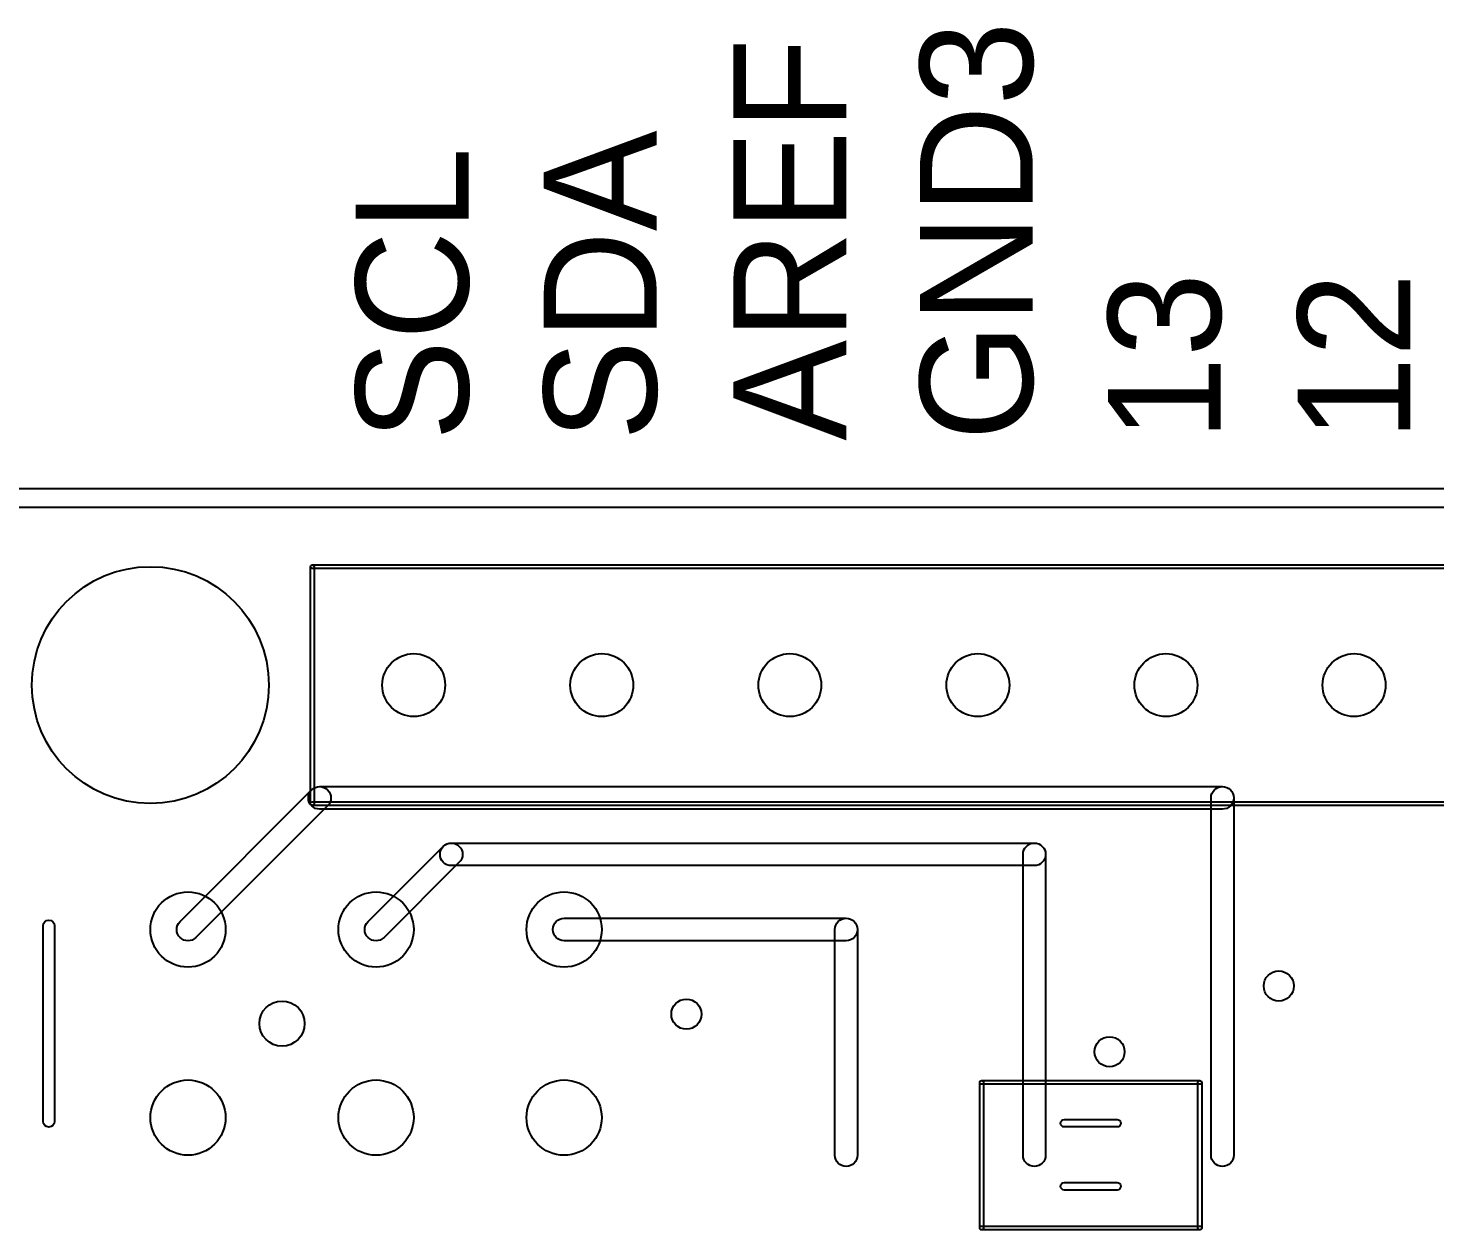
# Model space of a CAD drawing. Header units: inches. Extents: x -0.9 to 3.36, y -0.26 to 2.11.
# Drawn here: x -0.11 to 0.638, y 1.468 to 2.107 of the extents above; entities that cross this region are included whole.
import ezdxf

# ---------------------------------------------------------------- set-up
doc = ezdxf.new("R2010")
doc.units = ezdxf.units.IN
doc.header["$MEASUREMENT"] = 0
for name, color, linetype, lineweight in [('114', 7, 'Continuous', 0), ('20', 7, 'Continuous', 0), ('39', 7, 'Continuous', 0), ('44', 7, 'Continuous', 0), ('51', 7, 'Continuous', 0)]:
    doc.layers.add(name, color=color, linetype=linetype, lineweight=lineweight)

msp = doc.modelspace()

# ---------------------------------------------------------------- linework, layer by layer
at = {"layer": '114', "color": 1, "lineweight": 25}
for points in [[(-0.02112, 1.62369), (-0.02112, 1.62369), (0.04888, 1.69369), (0.04888, 1.69369), (0.05122, 1.69603), (0.05122, 1.69983), (0.04888, 1.70217), (0.04654, 1.70452), (0.04274, 1.70452), (0.04039, 1.70217), (0.04039, 1.70217), (-0.02961, 1.63217), (-0.02961, 1.63217), (-0.03195, 1.62983), (-0.03195, 1.62603), (-0.02961, 1.62369), (-0.02726, 1.62134), (-0.02346, 1.62134), (-0.02112, 1.62369)], [(0.04464, 1.69193), (0.04464, 1.69193), (0.52464, 1.69193), (0.52464, 1.69193), (0.52795, 1.69193), (0.53064, 1.69461), (0.53064, 1.69793), (0.53064, 1.70124), (0.52795, 1.70393), (0.52464, 1.70393), (0.52464, 1.70393), (0.04464, 1.70393), (0.04464, 1.70393), (0.04132, 1.70393), (0.03864, 1.70124), (0.03864, 1.69793), (0.03864, 1.69461), (0.04132, 1.69193), (0.04464, 1.69193)], [(0.51864, 1.69793), (0.51864, 1.69793), (0.51864, 1.50793), (0.51864, 1.50793), (0.51864, 1.50461), (0.52132, 1.50193), (0.52464, 1.50193), (0.52795, 1.50193), (0.53064, 1.50461), (0.53064, 1.50793), (0.53064, 1.50793), (0.53064, 1.69793), (0.53064, 1.69793), (0.53064, 1.70124), (0.52795, 1.70393), (0.52464, 1.70393), (0.52132, 1.70393), (0.51864, 1.70124), (0.51864, 1.69793)], [(0.07888, 1.62369), (0.07888, 1.62369), (0.11888, 1.66369), (0.11888, 1.66369), (0.12122, 1.66603), (0.12122, 1.66983), (0.11888, 1.67217), (0.11654, 1.67452), (0.11274, 1.67452), (0.11039, 1.67217), (0.11039, 1.67217), (0.07039, 1.63217), (0.07039, 1.63217), (0.06805, 1.62983), (0.06805, 1.62603), (0.07039, 1.62369), (0.07274, 1.62134), (0.07654, 1.62134), (0.07888, 1.62369)], [(0.11464, 1.66193), (0.11464, 1.66193), (0.42464, 1.66193), (0.42464, 1.66193), (0.42795, 1.66193), (0.43064, 1.66461), (0.43064, 1.66793), (0.43064, 1.67124), (0.42795, 1.67393), (0.42464, 1.67393), (0.42464, 1.67393), (0.11464, 1.67393), (0.11464, 1.67393), (0.11132, 1.67393), (0.10864, 1.67124), (0.10864, 1.66793), (0.10864, 1.66461), (0.11132, 1.66193), (0.11464, 1.66193)], [(0.41864, 1.66793), (0.41864, 1.66793), (0.41864, 1.50793), (0.41864, 1.50793), (0.41864, 1.50461), (0.42132, 1.50193), (0.42464, 1.50193), (0.42795, 1.50193), (0.43064, 1.50461), (0.43064, 1.50793), (0.43064, 1.50793), (0.43064, 1.66793), (0.43064, 1.66793), (0.43064, 1.67124), (0.42795, 1.67393), (0.42464, 1.67393), (0.42132, 1.67393), (0.41864, 1.67124), (0.41864, 1.66793)], [(0.17464, 1.62193), (0.17464, 1.62193), (0.32464, 1.62193), (0.32464, 1.62193), (0.32795, 1.62193), (0.33064, 1.62461), (0.33064, 1.62793), (0.33064, 1.63124), (0.32795, 1.63393), (0.32464, 1.63393), (0.32464, 1.63393), (0.17464, 1.63393), (0.17464, 1.63393), (0.17132, 1.63393), (0.16864, 1.63124), (0.16864, 1.62793), (0.16864, 1.62461), (0.17132, 1.62193), (0.17464, 1.62193)], [(0.31864, 1.62793), (0.31864, 1.62793), (0.31864, 1.50793), (0.31864, 1.50793), (0.31864, 1.50461), (0.32132, 1.50193), (0.32464, 1.50193), (0.32795, 1.50193), (0.33064, 1.50461), (0.33064, 1.50793), (0.33064, 1.50793), (0.33064, 1.62793), (0.33064, 1.62793), (0.33064, 1.63124), (0.32795, 1.63393), (0.32464, 1.63393), (0.32132, 1.63393), (0.31864, 1.63124), (0.31864, 1.62793)]]:
    msp.add_open_spline(points, degree=3, knots=[0, 0, 0, 0, 1, 1, 1, 2, 2, 2, 3, 3, 3, 4, 4, 4, 5, 5, 5, 6, 6, 6, 6], dxfattribs=at)
at = {"layer": '20', "color": 53, "lineweight": 25}
msp.add_circle((-0.04536, 1.75793), 0.06299, dxfattribs=at)
msp.add_open_spline([(-0.607, 1.85242), (-0.607, 1.85242), (3.19363, 1.85242), (3.19363, 1.85242), (3.19639, 1.85242), (3.19863, 1.85466), (3.19863, 1.85742), (3.19863, 1.86019), (3.19639, 1.86242), (3.19363, 1.86242), (3.19363, 1.86242), (-0.607, 1.86242), (-0.607, 1.86242), (-0.60976, 1.86242), (-0.612, 1.86019), (-0.612, 1.85742), (-0.612, 1.85466), (-0.60976, 1.85242), (-0.607, 1.85242)], degree=3, knots=[0, 0, 0, 0, 1, 1, 1, 2, 2, 2, 3, 3, 3, 4, 4, 4, 5, 5, 5, 6, 6, 6, 6], dxfattribs=at)
at = {"layer": '39', "color": 12, "lineweight": 25}
for points in [[(0.0407, 1.81994), (0.0407, 1.81994), (1.04857, 1.81994), (1.04857, 1.81994), (1.04912, 1.81994), (1.04956, 1.82038), (1.04956, 1.82092), (1.04956, 1.82146), (1.04912, 1.8219), (1.04857, 1.8219), (1.04857, 1.8219), (0.0407, 1.8219), (0.0407, 1.8219), (0.04016, 1.8219), (0.03972, 1.82146), (0.03972, 1.82092), (0.03972, 1.82038), (0.04016, 1.81994), (0.0407, 1.81994)], [(0.04168, 1.69494), (0.04168, 1.69494), (0.04168, 1.82092), (0.04168, 1.82092), (0.04168, 1.82146), (0.04124, 1.8219), (0.0407, 1.8219), (0.04016, 1.8219), (0.03972, 1.82146), (0.03972, 1.82092), (0.03972, 1.82092), (0.03972, 1.69494), (0.03972, 1.69494), (0.03972, 1.69439), (0.04016, 1.69395), (0.0407, 1.69395), (0.04124, 1.69395), (0.04168, 1.69439), (0.04168, 1.69494)], [(1.04857, 1.69592), (1.04857, 1.69592), (0.0407, 1.69592), (0.0407, 1.69592), (0.04016, 1.69592), (0.03972, 1.69548), (0.03972, 1.69494), (0.03972, 1.69439), (0.04016, 1.69395), (0.0407, 1.69395), (0.0407, 1.69395), (1.04857, 1.69395), (1.04857, 1.69395), (1.04912, 1.69395), (1.04956, 1.69439), (1.04956, 1.69494), (1.04956, 1.69548), (1.04912, 1.69592), (1.04857, 1.69592)], [(0.39664, 1.54563), (0.39664, 1.54563), (0.51263, 1.54563), (0.51263, 1.54563), (0.51318, 1.54563), (0.51363, 1.54608), (0.51363, 1.54663), (0.51363, 1.54718), (0.51318, 1.54763), (0.51263, 1.54763), (0.51263, 1.54763), (0.39664, 1.54763), (0.39664, 1.54763), (0.39609, 1.54763), (0.39564, 1.54718), (0.39564, 1.54663), (0.39564, 1.54608), (0.39609, 1.54563), (0.39664, 1.54563)], [(0.39764, 1.46923), (0.39764, 1.46923), (0.39764, 1.54663), (0.39764, 1.54663), (0.39764, 1.54718), (0.3972, 1.54763), (0.39664, 1.54763), (0.39609, 1.54763), (0.39564, 1.54718), (0.39564, 1.54663), (0.39564, 1.54663), (0.39564, 1.46923), (0.39564, 1.46923), (0.39564, 1.46868), (0.39609, 1.46823), (0.39664, 1.46823), (0.3972, 1.46823), (0.39764, 1.46868), (0.39764, 1.46923)], [(0.51163, 1.54663), (0.51163, 1.54663), (0.51163, 1.46923), (0.51163, 1.46923), (0.51163, 1.46868), (0.51208, 1.46823), (0.51263, 1.46823), (0.51318, 1.46823), (0.51363, 1.46868), (0.51363, 1.46923), (0.51363, 1.46923), (0.51363, 1.54663), (0.51363, 1.54663), (0.51363, 1.54718), (0.51318, 1.54763), (0.51263, 1.54763), (0.51208, 1.54763), (0.51163, 1.54718), (0.51163, 1.54663)], [(0.51263, 1.47023), (0.51263, 1.47023), (0.39664, 1.47023), (0.39664, 1.47023), (0.39609, 1.47023), (0.39564, 1.46978), (0.39564, 1.46923), (0.39564, 1.46868), (0.39609, 1.46823), (0.39664, 1.46823), (0.39664, 1.46823), (0.51263, 1.46823), (0.51263, 1.46823), (0.51318, 1.46823), (0.51363, 1.46868), (0.51363, 1.46923), (0.51363, 1.46978), (0.51318, 1.47023), (0.51263, 1.47023)]]:
    msp.add_open_spline(points, degree=3, knots=[0, 0, 0, 0, 1, 1, 1, 2, 2, 2, 3, 3, 3, 4, 4, 4, 5, 5, 5, 6, 6, 6, 6], dxfattribs=at)
at = {"layer": '44', "color": 254, "lineweight": 25}
for centre, radius in [((0.09464, 1.75793), 0.01673), ((0.19464, 1.75793), 0.01673), ((0.29464, 1.75793), 0.01673), ((0.39464, 1.75793), 0.01673), ((0.49464, 1.75793), 0.01673), ((0.59464, 1.75793), 0.01673), ((-0.02536, 1.62793), 0.02), ((0.07464, 1.62793), 0.02), ((0.17464, 1.62793), 0.02), ((0.55464, 1.59793), 0.008), ((0.02464, 1.57793), 0.012), ((0.23964, 1.58293), 0.008), ((0.46464, 1.56293), 0.008), ((-0.02536, 1.52793), 0.02), ((0.07464, 1.52793), 0.02), ((0.17464, 1.52793), 0.02)]:
    msp.add_circle(centre, radius, dxfattribs=at)
at = {"layer": '51', "color": 254, "lineweight": 25}
for points in [[(-0.10236, 1.62993), (-0.10236, 1.62993), (-0.10236, 1.52593), (-0.10236, 1.52593), (-0.10236, 1.52427), (-0.10102, 1.52293), (-0.09936, 1.52293), (-0.09771, 1.52293), (-0.09636, 1.52427), (-0.09636, 1.52593), (-0.09636, 1.52593), (-0.09636, 1.62993), (-0.09636, 1.62993), (-0.09636, 1.63159), (-0.09771, 1.63293), (-0.09936, 1.63293), (-0.10102, 1.63293), (-0.10236, 1.63159), (-0.10236, 1.62993)], [(0.44062, 1.52294), (0.44062, 1.52294), (0.46865, 1.52294), (0.46865, 1.52294), (0.46976, 1.52294), (0.47065, 1.52383), (0.47065, 1.52494), (0.47065, 1.52604), (0.46976, 1.52694), (0.46865, 1.52694), (0.46865, 1.52694), (0.44062, 1.52694), (0.44062, 1.52694), (0.43952, 1.52694), (0.43862, 1.52604), (0.43862, 1.52494), (0.43862, 1.52383), (0.43952, 1.52294), (0.44062, 1.52294)], [(0.44062, 1.48943), (0.44062, 1.48943), (0.46865, 1.48943), (0.46865, 1.48943), (0.46976, 1.48943), (0.47065, 1.49033), (0.47065, 1.49143), (0.47065, 1.49254), (0.46976, 1.49343), (0.46865, 1.49343), (0.46865, 1.49343), (0.44062, 1.49343), (0.44062, 1.49343), (0.43952, 1.49343), (0.43862, 1.49254), (0.43862, 1.49143), (0.43862, 1.49033), (0.43952, 1.48943), (0.44062, 1.48943)]]:
    msp.add_open_spline(points, degree=3, knots=[0, 0, 0, 0, 1, 1, 1, 2, 2, 2, 3, 3, 3, 4, 4, 4, 5, 5, 5, 6, 6, 6, 6], dxfattribs=at)

# ---------------------------------------------------------------- texts
at = {"layer": '114', "char_height": 0.2, "attachment_point": 7, "rotation": 90}
for s, insert in [('\\C1;\\FMyriad Pro|b0|i0|c1;\\H0.060000;\\W1.000000;GND3', (0.42464, 1.88793)), ('\\C1;\\FMyriad Pro|b0|i0|c1;\\H0.060000;\\W1.000000;AREF', (0.32464, 1.88793)), ('\\C1;\\FMyriad Pro|b0|i0|c1;\\H0.060000;\\W1.000000;SDA', (0.22464, 1.88793)), ('\\C1;\\FMyriad Pro|b0|i0|c1;\\H0.060000;\\W1.000000;SCL', (0.12464, 1.88793)), ('\\C1;\\FMyriad Pro|b0|i0|c1;\\H0.060000;\\W1.000000;13', (0.52464, 1.88793)), ('\\C1;\\FMyriad Pro|b0|i0|c1;\\H0.060000;\\W1.000000;12', (0.62464, 1.88793))]:
    msp.add_mtext(s, dxfattribs=dict(at, insert=insert))

doc.saveas('drawing.dxf')
